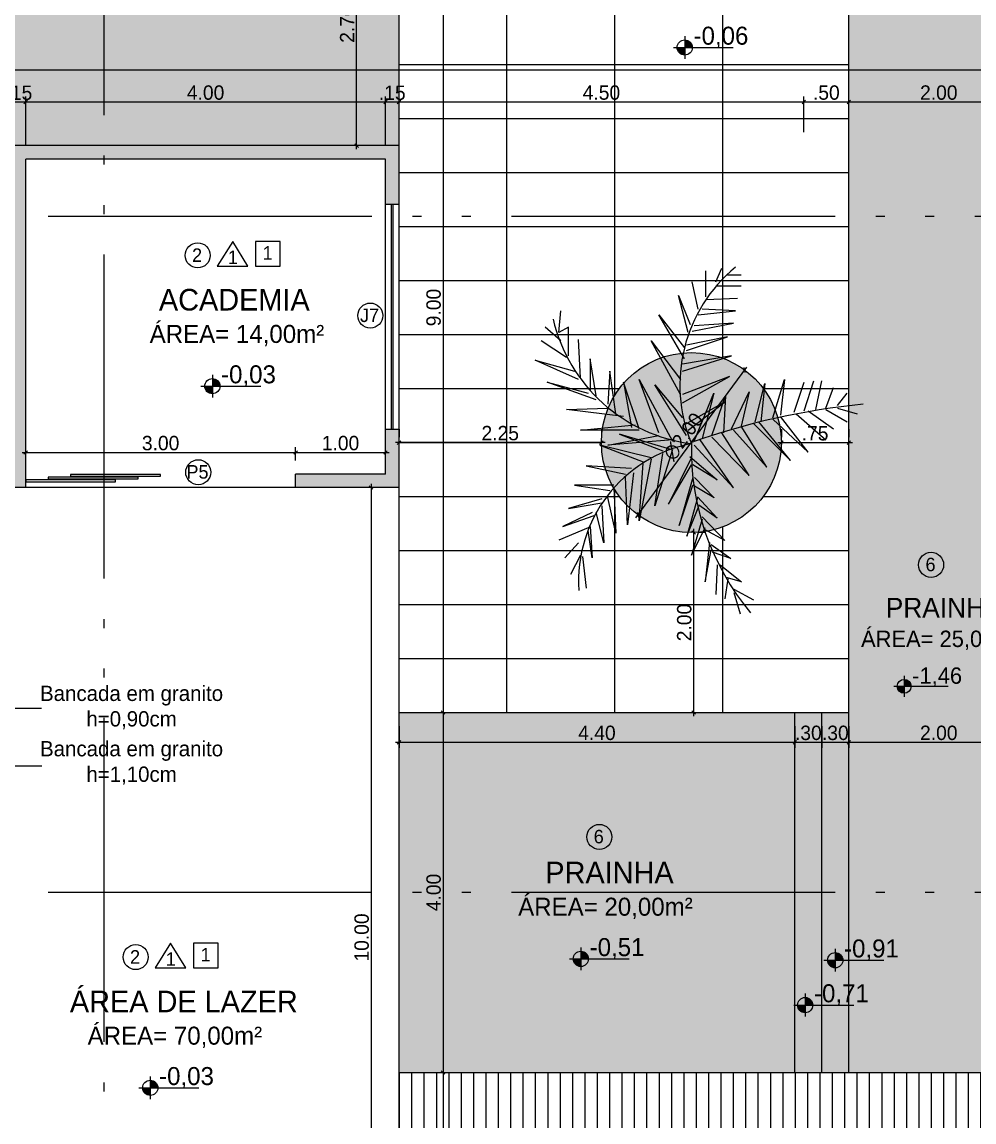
# Model space of a CAD drawing. Header units: feet. Extents: x 1734 to 1931, y 883 to 1088.
# Drawn here: x 1744.25 to 1754.83, y 918.38 to 930.6 of the extents above; entities that cross this region are included whole.
import ezdxf

# ---------------------------------------------------------------- set-up
doc = ezdxf.new("R2010")
doc.units = ezdxf.units.FT
doc.header["$LTSCALE"] = 0.3
doc.header["$MEASUREMENT"] = 0
doc.header["$PDMODE"] = 32
doc.header["$PDSIZE"] = 0.1
doc.linetypes.add('ACAD_ISO05W100', pattern=[33, 24, -3, 0, -3, 0, -3])
doc.linetypes.add('DASHED2', pattern=[0.375, 0.25, -0.125])
doc.layers.get('0').update_dxf_attribs({"linetype": 'CONTINUOUS'})
doc.layers.get('Defpoints').update_dxf_attribs({"linetype": 'CONTINUOUS'})
for name, color, linetype in [('1', 1, 'CONTINUOUS'), ('4.', 4, 'CONTINUOUS'), ('5', 5, 'CONTINUOUS'), ('Cotas', 1, 'CONTINUOUS'), ('demolição', 140, 'DASHED2'), ('Texto', 44, 'CONTINUOUS')]:
    doc.layers.add(name, color=color, linetype=linetype)
doc.styles.add('ROMANS', font='romans')
doc.styles.add('style1', font='GOTHIC.TTF')
doc.styles.add('TP', font='arial.ttf', dxfattribs={"height": 0.1})
doc.dimstyles.new('ESC-100', dxfattribs={"dimtxt": 0.16, "dimasz": 0.04, "dimexe": 0.06, "dimexo": 0.15, "dimgap": 0.02, "dimtad": 1, "dimzin": 4, "dimdsep": 46, "dimtxsty": 'style1', "dimblk": 'OBLIQUE', "dimcen": 0.01, "dimdle": 0.04, "dimclrd": 14, "dimclre": 14, "dimclrt": 2, "dimazin": 0, "dimtfac": 1, "dimtix": 1, "dimtmove": 2, "dimatfit": 0, "dimldrblk": 'OPEN90', "dimfxl": 1, "dimtolj": 1, "dimtzin": 4, "dimlwd": -1, "dimlwe": -1, "dimarcsym": 0})

# ---------------------------------------------------------------- blocks, each defined once
blk = doc.blocks.new('planta 7')
at = {"color": 0}
for p, q in [((347.66, 294.69), (353.36, 307.49)), ((353.36, 307.49), (350.1, 295.85)), ((341.55, 289.45), (346.84, 304)), ((346.84, 304), (343.59, 291.78)), ((354.17, 298.18), (359.06, 305.74)), ((359.06, 299.92), (363.13, 304.58)), ((303.69, 291.78), (300.03, 300.5)), ((361.5, 300.5), (368.01, 299.92)), ((363.13, 297.6), (361.5, 300.5)), ((295.55, 294.11), (289.85, 297.01)), ((299.21, 294.69), (294.73, 298.76)), ((304.1, 299.34), (307.35, 290.03)), ((308.17, 290.61), (304.1, 299.34)), ((309.39, 297.6), (311.02, 287.71)), ((312.24, 287.71), (309.39, 297.6)), ((336.67, 281.31), (338.7, 298.18)), ((338.7, 298.18), (339.11, 285.96)), ((354.58, 297.6), (363.13, 297.6)), ((295.14, 293.52), (285.78, 292.36)), ((316.31, 295.85), (314.68, 285.38)), ((316.31, 284.22), (316.31, 295.85)), ((332.59, 294.11), (334.22, 277.82)), ((332.59, 276.65), (332.59, 294.11)), ((348.06, 294.11), (359.46, 294.69)), ((294.73, 290.61), (302.88, 291.78)), ((304.1, 291.2), (294.73, 290.61)), ((322.01, 292.36), (319.57, 280.72)), ((321.2, 278.98), (322.01, 292.36)), ((342.77, 289.45), (353.76, 291.2)), ((353.76, 291.2), (344.4, 291.2)), ((299.21, 287.12), (308.17, 289.45)), ((310.2, 287.71), (299.21, 287.12)), ((328.12, 288.29), (323.23, 275.49)), ((324.45, 273.16), (328.12, 288.29)), ((302.06, 283.63), (312.65, 285.96)), ((315.5, 284.22), (302.06, 283.63)), ((328.12, 285.96), (330.97, 270.84)), ((329.74, 266.76), (328.12, 285.96)), ((337.48, 283.63), (350.1, 285.38)), ((350.1, 285.38), (340.33, 285.96)), ((304.5, 280.14), (318.75, 280.72)), ((331.37, 282.47), (326.49, 269.67)), ((326.89, 267.34), (331.37, 282.47)), ((333, 276.65), (346.84, 281.31)), ((346.84, 281.31), (333.41, 278.98)), ((319.97, 278.4), (304.5, 280.14)), ((305.73, 276.65), (322.82, 275.49)), ((324.04, 273.16), (305.73, 276.65)), ((347.66, 276.65), (329.34, 266.76)), ((331.78, 270.84), (347.66, 276.65)), ((310.2, 272), (325.67, 269.67)), ((326.89, 266.76), (310.2, 272)), ((330.97, 262.69), (346.03, 272)), ((346.03, 272), (336.26, 263.85)), ((343.18, 264.44), (359.06, 273.16)), ((359.06, 273.16), (347.66, 264.44)), ((353.76, 263.27), (366.79, 270.84)), ((366.79, 270.84), (357.02, 263.27)), ((310.66, 267.96), (322.32, 261.21)), ((324.52, 261.21), (310.66, 267.96)), ((304.35, 264.81), (316.33, 260.75)), ((318.54, 260.75), (304.35, 264.81)), ((361.5, 262.11), (372.49, 265.02)), ((372.49, 265.02), (363.94, 261.53)), ((295.53, 261.21), (303.72, 257.15)), ((306.24, 258.05), (295.53, 261.21)), ((301.2, 262.56), (310.03, 258.95)), ((312.55, 259.4), (301.2, 262.56)), ((324.84, 261.66), (317.91, 253.55)), ((332.59, 262.11), (341.14, 251.06)), ((341.14, 251.06), (334.22, 263.27)), ((340.74, 263.85), (348.47, 249.89)), ((348.47, 249.89), (343.18, 263.85)), ((350.1, 263.85), (354.58, 249.31)), ((354.58, 249.31), (352.14, 263.85)), ((356.21, 262.69), (360.28, 250.47)), ((360.28, 250.47), (357.83, 262.69)), ((361.91, 260.95), (364.35, 248.73)), ((368.42, 259.2), (376.56, 260.95)), ((306.87, 258.05), (299.94, 251.3)), ((312.86, 259.4), (306.56, 253.55)), ((306.56, 253.55), (310.34, 258.95)), ((312.55, 254.45), (316.33, 260.75)), ((318.54, 260.3), (312.55, 254.45)), ((328.12, 260.36), (315.5, 248.73)), ((315.5, 248.73), (329.74, 258.62)), ((317.91, 253.55), (322.32, 260.75)), ((329.34, 260.36), (343.59, 254.55)), ((343.59, 254.55), (330.15, 258.04)), ((364.35, 248.73), (363.53, 260.36)), ((366.79, 259.2), (368.01, 248.15)), ((368.01, 248.15), (368.42, 258.04)), ((287.65, 257.15), (297.1, 255.35)), ((299.31, 255.8), (287.65, 257.15)), ((298.68, 255.35), (294.58, 249.49)), ((294.58, 249.49), (296.47, 254.9)), ((299.94, 251.3), (303.09, 257.15)), ((330.56, 255.13), (319.16, 244.07)), ((330.97, 255.13), (342.77, 251.06)), ((371.27, 256.87), (371.68, 247.57)), ((372.08, 256.87), (379.82, 256.87)), ((288.59, 250.4), (282.61, 251.3)), ((292.69, 253.55), (283.87, 254)), ((292.69, 252.65), (287.65, 246.34)), ((319.16, 244.07), (331.78, 252.22)), ((342.77, 251.06), (331.78, 251.64)), ((375.34, 253.96), (375.34, 246.4)), ((376.56, 253.96), (380.63, 252.22)), ((284.5, 248.59), (278.19, 246.79)), ((285.44, 248.59), (282.29, 242.74)), ((287.65, 246.34), (288.91, 250.85)), ((332.59, 248.73), (321.6, 238.84)), ((333, 249.31), (343.99, 244.07)), ((378.6, 250.47), (378.6, 246.4)), ((321.6, 238.84), (333.82, 246.4)), ((343.99, 244.07), (333.82, 246.4)), ((334.63, 242.91), (323.64, 231.86)), ((335.04, 242.33), (346.44, 239.42)), ((323.64, 231.86), (335.04, 241.17)), ((346.44, 239.42), (335.04, 240.58)), ((335.85, 237.09), (326.08, 226.62)), ((326.08, 226.62), (336.67, 234.77)), ((336.26, 237.09), (347.66, 233.6)), ((347.66, 233.6), (337.07, 234.77)), ((337.48, 230.11), (329.74, 221.39)), ((337.89, 230.69), (346.84, 227.79)), ((338.29, 226.62), (333, 219.06)), ((338.29, 227.79), (347.25, 224.88)), ((338.7, 224.3), (347.25, 222.55)), ((338.7, 221.39), (335.04, 214.99)), ((339.11, 221.39), (345.21, 219.06)), ((339.11, 217.9), (337.48, 212.08)), ((339.92, 217.9), (343.59, 214.99))]:
    blk.add_line(p, q, dxfattribs=at)
for centre, radius, start, end in [((376.48, 255.23), 48.23, 103.1598, 172.8828), ((288.02, 253.26), 41.37, 11.0675, 94.0085), ((345.92, 219.16), 45.46, 39.604, 112.3619), ((326.94, 185.75), 75.48, 88.7203, 129.9117), ((124.92, 189.01), 216.42, 5.649, 19.4873)]:
    blk.add_arc(centre, radius, start, end, dxfattribs=at)
blk = doc.blocks.new('_Oblique')
at = {"color": 0, "linetype": 'ByBlock', "lineweight": -2}
blk.add_line((-0.5, -0.5), (0.5, 0.5), dxfattribs=at)
blk = doc.blocks.new('*D47')
at = {"layer": 'Cotas', "color": 14, "linetype": 'Continuous', "transparency": 16777216}
for p, q in [((1753.442, 929.381), (1753.442, 929.775)), ((1755.442, 929.381), (1755.442, 929.775)), ((1755.482, 929.715), (1753.402, 929.715))]:
    blk.add_line(p, q, dxfattribs=at)
at = {"layer": 'Defpoints', "color": 0, "linetype": 'Continuous', "transparency": 16777216}
for p in [(1753.442, 929.715), (1753.442, 929.231), (1755.442, 929.231)]:
    blk.add_point(p, dxfattribs=at)
at = {"layer": 'Cotas', "color": 14, "linetype": 'Continuous', "transparency": 16777216, "xscale": 0.04, "yscale": 0.04, "zscale": 0.04, "rotation": 180}
blk.add_blockref('_Oblique', (1753.442, 929.715), dxfattribs=at)
at = {"layer": 'Cotas', "color": 14, "linetype": 'Continuous', "transparency": 16777216, "xscale": 0.04, "yscale": 0.04, "zscale": 0.04}
blk.add_blockref('_Oblique', (1755.442, 929.715), dxfattribs=at)
at = {"layer": 'Cotas', "color": 2, "linetype": 'Continuous', "transparency": 16777216, "insert": (1754.442, 929.819), "char_height": 0.16, "attachment_point": 5, "style": 'style1'}
blk.add_mtext('\\A1;2.00', dxfattribs=at)
blk = doc.blocks.new('_Open90')
at = {"color": 0, "linetype": 'ByBlock', "lineweight": -2}
for p, q in [((0, 0), (-1, 0)), ((-0.5, 0.5), (0, 0)), ((0, 0), (-0.5, -0.5))]:
    blk.add_line(p, q, dxfattribs=at)
blk = doc.blocks.new('*D48')
at = {"layer": 'Cotas', "color": 14, "linetype": 'Continuous', "transparency": 16777216}
for p, q in [((1752.942, 929.381), (1752.942, 929.775)), ((1753.442, 929.381), (1753.442, 929.775)), ((1753.482, 929.715), (1752.902, 929.715))]:
    blk.add_line(p, q, dxfattribs=at)
at = {"layer": 'Defpoints', "color": 0, "linetype": 'Continuous', "transparency": 16777216}
for p in [(1752.942, 929.715), (1752.942, 929.231), (1753.442, 929.231)]:
    blk.add_point(p, dxfattribs=at)
at = {"layer": 'Cotas', "color": 14, "linetype": 'Continuous', "transparency": 16777216, "xscale": 0.04, "yscale": 0.04, "zscale": 0.04, "rotation": 180}
blk.add_blockref('_Oblique', (1752.942, 929.715), dxfattribs=at)
at = {"layer": 'Cotas', "color": 14, "linetype": 'Continuous', "transparency": 16777216, "xscale": 0.04, "yscale": 0.04, "zscale": 0.04}
blk.add_blockref('_Oblique', (1753.442, 929.715), dxfattribs=at)
at = {"layer": 'Cotas', "color": 2, "linetype": 'Continuous', "transparency": 16777216, "insert": (1753.192, 929.819), "char_height": 0.16, "attachment_point": 5, "style": 'style1'}
blk.add_mtext('\\A1;.50', dxfattribs=at)
blk = doc.blocks.new('*D49')
at = {"layer": 'Cotas', "color": 14, "linetype": 'Continuous', "transparency": 16777216}
for p, q in [((1748.442, 929.381), (1748.442, 929.775)), ((1752.942, 929.381), (1752.942, 929.775)), ((1752.982, 929.715), (1748.402, 929.715))]:
    blk.add_line(p, q, dxfattribs=at)
at = {"layer": 'Defpoints', "color": 0, "linetype": 'Continuous', "transparency": 16777216}
for p in [(1748.442, 929.715), (1748.442, 929.231), (1752.942, 929.231)]:
    blk.add_point(p, dxfattribs=at)
at = {"layer": 'Cotas', "color": 14, "linetype": 'Continuous', "transparency": 16777216, "xscale": 0.04, "yscale": 0.04, "zscale": 0.04, "rotation": 180}
blk.add_blockref('_Oblique', (1748.442, 929.715), dxfattribs=at)
at = {"layer": 'Cotas', "color": 14, "linetype": 'Continuous', "transparency": 16777216, "xscale": 0.04, "yscale": 0.04, "zscale": 0.04}
blk.add_blockref('_Oblique', (1752.942, 929.715), dxfattribs=at)
at = {"layer": 'Cotas', "color": 2, "linetype": 'Continuous', "transparency": 16777216, "insert": (1750.692, 929.819), "char_height": 0.16, "attachment_point": 5, "style": 'style1'}
blk.add_mtext('\\A1;4.50', dxfattribs=at)
blk = doc.blocks.new('*D50')
at = {"layer": 'Cotas', "color": 14, "linetype": 'Continuous', "transparency": 16777216}
for p, q in [((1748.292, 929.231), (1748.292, 929.775)), ((1748.442, 929.381), (1748.442, 929.775)), ((1748.442, 929.715), (1748.292, 929.715))]:
    blk.add_line(p, q, dxfattribs=at)
at = {"layer": 'Defpoints', "color": 0, "linetype": 'Continuous', "transparency": 16777216}
for p in [(1748.292, 929.715), (1748.442, 929.231), (1748.292, 929.081)]:
    blk.add_point(p, dxfattribs=at)
at = {"layer": 'Cotas', "color": 2, "linetype": 'Continuous', "transparency": 16777216, "insert": (1748.367, 929.817), "char_height": 0.16, "attachment_point": 5, "style": 'style1'}
blk.add_mtext('\\A1;.15', dxfattribs=at)
blk = doc.blocks.new('*D51')
at = {"layer": 'Cotas', "color": 14, "transparency": 16777216}
for p, q in [((1744.292, 929.231), (1744.292, 929.775)), ((1748.292, 929.231), (1748.292, 929.775)), ((1748.332, 929.715), (1744.252, 929.715))]:
    blk.add_line(p, q, dxfattribs=at)
at = {"layer": 'Defpoints', "color": 0, "transparency": 16777216}
for p in [(1744.292, 929.715), (1744.292, 929.081), (1748.292, 929.081)]:
    blk.add_point(p, dxfattribs=at)
at = {"layer": 'Cotas', "color": 14, "transparency": 16777216, "xscale": 0.04, "yscale": 0.04, "zscale": 0.04, "rotation": 180}
blk.add_blockref('_Oblique', (1744.292, 929.715), dxfattribs=at)
at = {"layer": 'Cotas', "color": 14, "transparency": 16777216, "xscale": 0.04, "yscale": 0.04, "zscale": 0.04}
blk.add_blockref('_Oblique', (1748.292, 929.715), dxfattribs=at)
at = {"layer": 'Cotas', "color": 2, "transparency": 16777216, "insert": (1746.292, 929.819), "char_height": 0.16, "attachment_point": 5, "style": 'style1'}
blk.add_mtext('\\A1;4.00', dxfattribs=at)
blk = doc.blocks.new('*D52')
at = {"layer": 'Cotas', "color": 14, "transparency": 16777216}
for p, q in [((1744.142, 929.231), (1744.142, 929.775)), ((1744.292, 929.231), (1744.292, 929.775)), ((1744.292, 929.715), (1744.142, 929.715))]:
    blk.add_line(p, q, dxfattribs=at)
at = {"layer": 'Defpoints', "color": 0, "transparency": 16777216}
for p in [(1744.142, 929.715), (1744.142, 929.081), (1744.292, 929.081)]:
    blk.add_point(p, dxfattribs=at)
at = {"layer": 'Cotas', "color": 2, "transparency": 16777216, "insert": (1744.217, 929.817), "char_height": 0.16, "attachment_point": 5, "style": 'style1'}
blk.add_mtext('\\A1;.15', dxfattribs=at)
blk = doc.blocks.new('*D56')
at = {"layer": 'Cotas', "color": 14, "transparency": 16777216}
for p, q in [((1741.442, 929.381), (1741.442, 930.133)), ((1774.542, 929.5), (1774.542, 930.133)), ((1741.402, 930.073), (1774.582, 930.073))]:
    blk.add_line(p, q, dxfattribs=at)
at = {"layer": 'Defpoints', "color": 0, "transparency": 16777216}
for p in [(1774.542, 930.073), (1774.542, 929.35), (1741.442, 929.231)]:
    blk.add_point(p, dxfattribs=at)
at = {"layer": 'Cotas', "color": 14, "transparency": 16777216, "xscale": 0.04, "yscale": 0.04, "zscale": 0.04, "rotation": 180}
blk.add_blockref('_Oblique', (1741.442, 930.073), dxfattribs=at)
at = {"layer": 'Cotas', "color": 14, "transparency": 16777216, "xscale": 0.04, "yscale": 0.04, "zscale": 0.04}
blk.add_blockref('_Oblique', (1774.542, 930.073), dxfattribs=at)
at = {"layer": 'Cotas', "color": 2, "transparency": 16777216, "insert": (1757.992, 930.177), "char_height": 0.16, "attachment_point": 5, "style": 'style1'}
blk.add_mtext('\\A1;33.10', dxfattribs=at)
blk = doc.blocks.new('*D146')
at = {"layer": 'Cotas', "color": 14, "linetype": 'Continuous', "transparency": 16777216}
for p, q in [((1748.442, 922.781), (1748.442, 922.54)), ((1752.842, 922.781), (1752.842, 922.54)), ((1748.402, 922.6), (1752.882, 922.6))]:
    blk.add_line(p, q, dxfattribs=at)
at = {"layer": 'Defpoints', "color": 0, "linetype": 'Continuous', "transparency": 16777216}
for p in [(1748.442, 922.931), (1752.842, 922.931), (1752.842, 922.6)]:
    blk.add_point(p, dxfattribs=at)
at = {"layer": 'Cotas', "color": 14, "linetype": 'Continuous', "transparency": 16777216, "xscale": 0.04, "yscale": 0.04, "zscale": 0.04, "rotation": 180}
blk.add_blockref('_Oblique', (1748.442, 922.6), dxfattribs=at)
at = {"layer": 'Cotas', "color": 14, "linetype": 'Continuous', "transparency": 16777216, "xscale": 0.04, "yscale": 0.04, "zscale": 0.04}
blk.add_blockref('_Oblique', (1752.842, 922.6), dxfattribs=at)
at = {"layer": 'Cotas', "color": 2, "linetype": 'Continuous', "transparency": 16777216, "insert": (1750.642, 922.704), "char_height": 0.16, "attachment_point": 5, "style": 'style1'}
blk.add_mtext('\\A1;4.40', dxfattribs=at)
blk = doc.blocks.new('*D147')
at = {"layer": 'Cotas', "color": 14, "linetype": 'Continuous', "transparency": 16777216}
for p, q in [((1752.842, 922.781), (1752.842, 922.54)), ((1753.142, 922.781), (1753.142, 922.54)), ((1752.842, 922.6), (1753.142, 922.6))]:
    blk.add_line(p, q, dxfattribs=at)
at = {"layer": 'Defpoints', "color": 0, "linetype": 'Continuous', "transparency": 16777216}
for p in [(1752.842, 922.931), (1753.142, 922.931), (1753.142, 922.6)]:
    blk.add_point(p, dxfattribs=at)
at = {"layer": 'Cotas', "color": 2, "linetype": 'Continuous', "transparency": 16777216, "insert": (1752.992, 922.704), "char_height": 0.16, "attachment_point": 5, "style": 'style1'}
blk.add_mtext('\\A1;.30', dxfattribs=at)
blk = doc.blocks.new('*D148')
at = {"layer": 'Cotas', "color": 14, "linetype": 'Continuous', "transparency": 16777216}
for p, q in [((1753.142, 922.781), (1753.142, 922.54)), ((1753.442, 922.781), (1753.442, 922.54)), ((1753.142, 922.6), (1753.442, 922.6))]:
    blk.add_line(p, q, dxfattribs=at)
at = {"layer": 'Defpoints', "color": 0, "linetype": 'Continuous', "transparency": 16777216}
for p in [(1753.142, 922.931), (1753.442, 922.931), (1753.442, 922.6)]:
    blk.add_point(p, dxfattribs=at)
at = {"layer": 'Cotas', "color": 2, "linetype": 'Continuous', "transparency": 16777216, "insert": (1753.292, 922.704), "char_height": 0.16, "attachment_point": 5, "style": 'style1'}
blk.add_mtext('\\A1;.30', dxfattribs=at)
blk = doc.blocks.new('*D149')
at = {"layer": 'Cotas', "color": 14, "linetype": 'Continuous', "transparency": 16777216}
for p, q in [((1753.442, 922.781), (1753.442, 922.54)), ((1755.442, 922.781), (1755.442, 922.54)), ((1753.402, 922.6), (1755.482, 922.6))]:
    blk.add_line(p, q, dxfattribs=at)
at = {"layer": 'Defpoints', "color": 0, "linetype": 'Continuous', "transparency": 16777216}
for p in [(1753.442, 922.931), (1755.442, 922.931), (1755.442, 922.6)]:
    blk.add_point(p, dxfattribs=at)
at = {"layer": 'Cotas', "color": 14, "linetype": 'Continuous', "transparency": 16777216, "xscale": 0.04, "yscale": 0.04, "zscale": 0.04, "rotation": 180}
blk.add_blockref('_Oblique', (1753.442, 922.6), dxfattribs=at)
at = {"layer": 'Cotas', "color": 14, "linetype": 'Continuous', "transparency": 16777216, "xscale": 0.04, "yscale": 0.04, "zscale": 0.04}
blk.add_blockref('_Oblique', (1755.442, 922.6), dxfattribs=at)
at = {"layer": 'Cotas', "color": 2, "linetype": 'Continuous', "transparency": 16777216, "insert": (1754.442, 922.704), "char_height": 0.16, "attachment_point": 5, "style": 'style1'}
blk.add_mtext('\\A1;2.00', dxfattribs=at)
blk = doc.blocks.new('*D168')
at = {"layer": 'Cotas', "color": 14, "linetype": 'Continuous', "transparency": 16777216}
for p, q in [((1748.131, 925.471), (1748.131, 915.391)), ((1748.292, 925.431), (1748.071, 925.431)), ((1748.292, 915.431), (1748.071, 915.431))]:
    blk.add_line(p, q, dxfattribs=at)
at = {"layer": 'Defpoints', "color": 0, "linetype": 'Continuous', "transparency": 16777216}
for p in [(1748.442, 925.431), (1748.131, 915.431), (1748.442, 915.431)]:
    blk.add_point(p, dxfattribs=at)
at = {"layer": 'Cotas', "color": 14, "linetype": 'Continuous', "transparency": 16777216, "xscale": 0.04, "yscale": 0.04, "zscale": 0.04}
for p, rotation in [((1748.131, 925.431), 90), ((1748.131, 915.431), 270)]:
    blk.add_blockref('_Oblique', p, dxfattribs=dict(at, rotation=rotation))
at = {"layer": 'Cotas', "color": 2, "linetype": 'Continuous', "transparency": 16777216, "insert": (1748.027, 920.431), "char_height": 0.16, "attachment_point": 5, "rotation": 90, "style": 'style1'}
blk.add_mtext('\\A1;10.00', dxfattribs=at)
blk = doc.blocks.new('*D169')
at = {"layer": 'Cotas', "color": 14, "transparency": 16777216}
for p, q in [((1748.292, 931.931), (1747.911, 931.931)), ((1747.971, 929.191), (1747.971, 931.971)), ((1748.292, 929.231), (1747.911, 929.231))]:
    blk.add_line(p, q, dxfattribs=at)
at = {"layer": 'Defpoints', "color": 0, "transparency": 16777216}
for p in [(1747.971, 931.931), (1748.442, 931.931), (1748.442, 929.231)]:
    blk.add_point(p, dxfattribs=at)
at = {"layer": 'Cotas', "color": 14, "transparency": 16777216, "xscale": 0.04, "yscale": 0.04, "zscale": 0.04}
for p, rotation in [((1747.971, 931.931), 90), ((1747.971, 929.231), 270)]:
    blk.add_blockref('_Oblique', p, dxfattribs=dict(at, rotation=rotation))
at = {"layer": 'Cotas', "color": 2, "transparency": 16777216, "insert": (1747.867, 930.581), "char_height": 0.16, "attachment_point": 5, "rotation": 90, "style": 'style1'}
blk.add_mtext('\\A1;2.70', dxfattribs=at)
blk = doc.blocks.new('*D171')
at = {"layer": 'Cotas', "color": 14, "linetype": 'Continuous', "transparency": 16777216}
for p, q in [((1748.592, 931.931), (1748.991, 931.931)), ((1748.931, 931.971), (1748.931, 922.891)), ((1748.592, 922.931), (1748.991, 922.931))]:
    blk.add_line(p, q, dxfattribs=at)
at = {"layer": 'Defpoints', "color": 0, "linetype": 'Continuous', "transparency": 16777216}
for p in [(1748.442, 931.931), (1748.442, 922.931), (1748.931, 922.931)]:
    blk.add_point(p, dxfattribs=at)
at = {"layer": 'Cotas', "color": 14, "linetype": 'Continuous', "transparency": 16777216, "xscale": 0.04, "yscale": 0.04, "zscale": 0.04}
for p, rotation in [((1748.931, 931.931), 90), ((1748.931, 922.931), 270)]:
    blk.add_blockref('_Oblique', p, dxfattribs=dict(at, rotation=rotation))
at = {"layer": 'Cotas', "color": 2, "linetype": 'Continuous', "transparency": 16777216, "insert": (1748.827, 927.431), "char_height": 0.16, "attachment_point": 5, "rotation": 90, "style": 'style1'}
blk.add_mtext('\\A1;9.00', dxfattribs=at)
blk = doc.blocks.new('*D172')
at = {"layer": 'Cotas', "color": 14, "linetype": 'Continuous', "transparency": 16777216}
for p, q in [((1748.592, 922.931), (1748.991, 922.931)), ((1748.931, 922.971), (1748.931, 918.891)), ((1748.592, 918.931), (1748.991, 918.931))]:
    blk.add_line(p, q, dxfattribs=at)
at = {"layer": 'Defpoints', "color": 0, "linetype": 'Continuous', "transparency": 16777216}
for p in [(1748.442, 922.931), (1748.442, 918.931), (1748.931, 918.931)]:
    blk.add_point(p, dxfattribs=at)
at = {"layer": 'Cotas', "color": 14, "linetype": 'Continuous', "transparency": 16777216, "xscale": 0.04, "yscale": 0.04, "zscale": 0.04}
for p, rotation in [((1748.931, 922.931), 90), ((1748.931, 918.931), 270)]:
    blk.add_blockref('_Oblique', p, dxfattribs=dict(at, rotation=rotation))
at = {"layer": 'Cotas', "color": 2, "linetype": 'Continuous', "transparency": 16777216, "insert": (1748.827, 920.931), "char_height": 0.16, "attachment_point": 5, "rotation": 90, "style": 'style1'}
blk.add_mtext('\\A1;4.00', dxfattribs=at)
blk = doc.blocks.new('*D173')
at = {"layer": 'Cotas', "color": 14, "linetype": 'Continuous', "transparency": 16777216}
for p, q in [((1748.931, 918.971), (1748.931, 916.391)), ((1748.592, 918.931), (1748.991, 918.931)), ((1748.592, 916.431), (1748.991, 916.431))]:
    blk.add_line(p, q, dxfattribs=at)
at = {"layer": 'Defpoints', "color": 0, "linetype": 'Continuous', "transparency": 16777216}
for p in [(1748.442, 918.931), (1748.442, 916.431), (1748.931, 916.431)]:
    blk.add_point(p, dxfattribs=at)
at = {"layer": 'Cotas', "color": 14, "linetype": 'Continuous', "transparency": 16777216, "xscale": 0.04, "yscale": 0.04, "zscale": 0.04}
for p, rotation in [((1748.931, 918.931), 90), ((1748.931, 916.431), 270)]:
    blk.add_blockref('_Oblique', p, dxfattribs=dict(at, rotation=rotation))
at = {"layer": 'Cotas', "color": 2, "linetype": 'Continuous', "transparency": 16777216, "insert": (1748.827, 917.681), "char_height": 0.16, "attachment_point": 5, "rotation": 90, "style": 'style1'}
blk.add_mtext('\\A1;2.50', dxfattribs=at)
blk = doc.blocks.new('*D175')
at = {"layer": 'Cotas', "color": 14, "linetype": 'Continuous', "transparency": 16777216}
blk.add_line((1751.076, 925.094), (1752.308, 926.769), dxfattribs=at)
at = {"layer": 'Defpoints', "color": 0, "linetype": 'Continuous', "transparency": 16777216}
for p in [(1752.284, 926.737), (1751.099, 925.126)]:
    blk.add_point(p, dxfattribs=at)
at = {"layer": 'Cotas', "color": 14, "linetype": 'Continuous', "transparency": 16777216, "xscale": 0.04, "yscale": 0.04, "zscale": 0.04}
for p, rotation in [((1752.284, 926.737), 53.66482185516217), ((1751.099, 925.126), 233.6648218551622)]:
    blk.add_blockref('_Oblique', p, dxfattribs=dict(at, rotation=rotation))
at = {"layer": 'Cotas', "color": 2, "linetype": 'Continuous', "transparency": 16777216, "insert": (1751.604, 925.996), "char_height": 0.16, "attachment_point": 5, "rotation": 53.6648, "style": 'style1'}
blk.add_mtext('\\A1;∅2.00', dxfattribs=at)
blk = doc.blocks.new('*D176')
at = {"layer": 'Cotas', "color": 14, "linetype": 'Continuous', "transparency": 16777216}
for p, q in [((1752.692, 926.081), (1752.692, 925.991)), ((1753.442, 926.081), (1753.442, 925.991)), ((1752.652, 925.931), (1753.482, 925.931))]:
    blk.add_line(p, q, dxfattribs=at)
at = {"layer": 'Defpoints', "color": 0, "linetype": 'Continuous', "transparency": 16777216}
for p in [(1752.692, 925.931), (1753.442, 925.931), (1753.442, 925.931)]:
    blk.add_point(p, dxfattribs=at)
at = {"layer": 'Cotas', "color": 14, "linetype": 'Continuous', "transparency": 16777216, "xscale": 0.04, "yscale": 0.04, "zscale": 0.04, "rotation": 180}
blk.add_blockref('_Oblique', (1752.692, 925.931), dxfattribs=at)
at = {"layer": 'Cotas', "color": 14, "linetype": 'Continuous', "transparency": 16777216, "xscale": 0.04, "yscale": 0.04, "zscale": 0.04}
blk.add_blockref('_Oblique', (1753.442, 925.931), dxfattribs=at)
at = {"layer": 'Cotas', "color": 2, "linetype": 'Continuous', "transparency": 16777216, "insert": (1753.067, 926.033), "char_height": 0.16, "attachment_point": 5, "style": 'style1'}
blk.add_mtext('\\A1;.75', dxfattribs=at)
blk = doc.blocks.new('*D177')
at = {"layer": 'Cotas', "color": 14, "linetype": 'Continuous', "transparency": 16777216}
for p, q in [((1748.442, 926.081), (1748.442, 925.991)), ((1750.692, 926.081), (1750.692, 925.991)), ((1750.732, 925.931), (1748.402, 925.931))]:
    blk.add_line(p, q, dxfattribs=at)
at = {"layer": 'Defpoints', "color": 0, "linetype": 'Continuous', "transparency": 16777216}
for p in [(1748.442, 925.931), (1748.442, 925.931), (1750.692, 925.931)]:
    blk.add_point(p, dxfattribs=at)
at = {"layer": 'Cotas', "color": 14, "linetype": 'Continuous', "transparency": 16777216, "xscale": 0.04, "yscale": 0.04, "zscale": 0.04, "rotation": 180}
blk.add_blockref('_Oblique', (1748.442, 925.931), dxfattribs=at)
at = {"layer": 'Cotas', "color": 14, "linetype": 'Continuous', "transparency": 16777216, "xscale": 0.04, "yscale": 0.04, "zscale": 0.04}
blk.add_blockref('_Oblique', (1750.692, 925.931), dxfattribs=at)
at = {"layer": 'Cotas', "color": 2, "linetype": 'Continuous', "transparency": 16777216, "insert": (1749.567, 926.035), "char_height": 0.16, "attachment_point": 5, "style": 'style1'}
blk.add_mtext('\\A1;2.25', dxfattribs=at)
blk = doc.blocks.new('*D178')
at = {"layer": 'Cotas', "color": 14, "linetype": 'Continuous', "transparency": 16777216}
for p, q in [((1751.717, 924.971), (1751.717, 922.891)), ((1751.842, 924.931), (1751.777, 924.931)), ((1751.706, 922.931), (1751.777, 922.931))]:
    blk.add_line(p, q, dxfattribs=at)
at = {"layer": 'Defpoints', "color": 0, "linetype": 'Continuous', "transparency": 16777216}
for p in [(1751.692, 924.931), (1751.556, 922.931), (1751.717, 922.931)]:
    blk.add_point(p, dxfattribs=at)
at = {"layer": 'Cotas', "color": 14, "linetype": 'Continuous', "transparency": 16777216, "xscale": 0.04, "yscale": 0.04, "zscale": 0.04}
for p, rotation in [((1751.717, 924.931), 90), ((1751.717, 922.931), 270)]:
    blk.add_blockref('_Oblique', p, dxfattribs=dict(at, rotation=rotation))
at = {"layer": 'Cotas', "color": 2, "linetype": 'Continuous', "transparency": 16777216, "insert": (1751.613, 923.931), "char_height": 0.16, "attachment_point": 5, "rotation": 90, "style": 'style1'}
blk.add_mtext('\\A1;2.00', dxfattribs=at)
blk = doc.blocks.new('*D224')
at = {"layer": 'Cotas', "color": 14, "linetype": 'Continuous', "transparency": 16777216}
for p, q in [((1744.252, 925.82), (1747.332, 925.82)), ((1744.292, 925.849), (1744.292, 925.88)), ((1747.292, 925.731), (1747.292, 925.88))]:
    blk.add_line(p, q, dxfattribs=at)
at = {"layer": 'Defpoints', "color": 0, "linetype": 'Continuous', "transparency": 16777216}
for p in [(1747.292, 925.82), (1744.292, 925.699), (1747.292, 925.581)]:
    blk.add_point(p, dxfattribs=at)
at = {"layer": 'Cotas', "color": 14, "linetype": 'Continuous', "transparency": 16777216, "xscale": 0.04, "yscale": 0.04, "zscale": 0.04, "rotation": 180}
blk.add_blockref('_Oblique', (1744.292, 925.82), dxfattribs=at)
at = {"layer": 'Cotas', "color": 14, "linetype": 'Continuous', "transparency": 16777216, "xscale": 0.04, "yscale": 0.04, "zscale": 0.04}
blk.add_blockref('_Oblique', (1747.292, 925.82), dxfattribs=at)
at = {"layer": 'Cotas', "color": 2, "linetype": 'Continuous', "transparency": 16777216, "insert": (1745.792, 925.924), "char_height": 0.16, "attachment_point": 5, "style": 'style1'}
blk.add_mtext('\\A1;3.00', dxfattribs=at)
blk = doc.blocks.new('*D225')
at = {"layer": 'Cotas', "color": 14, "linetype": 'Continuous', "transparency": 16777216}
for p, q in [((1747.252, 925.82), (1748.332, 925.82)), ((1747.292, 925.731), (1747.292, 925.88)), ((1748.292, 925.731), (1748.292, 925.88))]:
    blk.add_line(p, q, dxfattribs=at)
at = {"layer": 'Defpoints', "color": 0, "linetype": 'Continuous', "transparency": 16777216}
for p in [(1748.292, 925.82), (1747.292, 925.581), (1748.292, 925.581)]:
    blk.add_point(p, dxfattribs=at)
at = {"layer": 'Cotas', "color": 14, "linetype": 'Continuous', "transparency": 16777216, "xscale": 0.04, "yscale": 0.04, "zscale": 0.04, "rotation": 180}
blk.add_blockref('_Oblique', (1747.292, 925.82), dxfattribs=at)
at = {"layer": 'Cotas', "color": 14, "linetype": 'Continuous', "transparency": 16777216, "xscale": 0.04, "yscale": 0.04, "zscale": 0.04}
blk.add_blockref('_Oblique', (1748.292, 925.82), dxfattribs=at)
at = {"layer": 'Cotas', "color": 2, "linetype": 'Continuous', "transparency": 16777216, "insert": (1747.792, 925.924), "char_height": 0.16, "attachment_point": 5, "style": 'style1'}
blk.add_mtext('\\A1;1.00', dxfattribs=at)
blk = doc.blocks.new('NIV_PL')
for p, q in [((0, 0.15), (0, -0.15)), ((-0.15, 0), (0.638, 0))]:
    blk.add_line(p, q)
at = {"const_width": 0.1}
for points in [[(-0.05, 0, 0.414214), (0, -0.05, 1)], [(0.05, 0, 0.414214), (0, 0.05, 1)]]:
    blk.add_lwpolyline(points, format="xyb", dxfattribs=at)
blk.add_circle((0, 0), 0.1)
at = {"color": 2, "style": 'ROMANS'}
blk.add_attdef('NIVEL', (0.116, 0.037), '', height=0.1, dxfattribs=at)

msp = doc.modelspace()

# ---------------------------------------------------------------- hatches: boundary and pattern name
at = {"linetype": 'Continuous', "true_color": 0xbdcb95}
h = msp.add_hatch(color=253, dxfattribs=at)
h.paths.add_polyline_path([(1791.942, 932.131, 0.414214), (1789.942, 934.131), (1739.942, 934.131, 0.414214), (1737.942, 932.131), (1737.942, 913.131, 0.414214), (1739.942, 911.131), (1751.906, 911.131, -0.131652), (1753.656, 910.662), (1755.442, 909.631), (1765.294, 903.943), (1769.192, 901.693, -0.267949), (1770.942, 898.662), (1770.942, 887.631, 0.414214), (1772.942, 885.631), (1789.942, 885.631, 0.414214), (1791.942, 887.631)])
h.paths.add_polyline_path([(1768.892, 912.631), (1768.892, 909.781), (1765.742, 909.781), (1765.709, 911.58, -0.083534), (1764.519, 904.506), (1755.442, 909.747), (1755.442, 912.531), (1765.688, 912.531, -0.011002), (1765.709, 911.58), (1765.742, 912.631), (1755.442, 912.631), (1755.442, 916.431), (1748.442, 916.431), (1748.442, 912.631), (1741.442, 912.631), (1741.442, 916.931), (1740.542, 916.931), (1740.542, 923.931), (1741.442, 923.931), (1741.442, 929.231), (1748.442, 929.231), (1748.442, 931.931), (1755.942, 931.931), (1755.942, 929.231), (1774.542, 929.231), (1774.542, 931.381), (1777.992, 931.381), (1777.992, 929.231), (1779.992, 929.231), (1779.992, 912.631)], flags=16)
h.paths.add_polyline_path([(1768.529, 930.841, 0.812596), (1762.744, 929.831), (1762.744, 929.331), (1762.593, 929.331), (1762.593, 929.831, -0.810376), (1768.66, 930.916)], flags=16)
h.paths.add_polyline_path([(1762.497, 929.38), (1762.497, 929.769), (1762.152, 929.769), (1762.152, 929.38)], flags=24)
h.paths.add_polyline_path([(1762.497, 929.08), (1762.497, 929.469), (1762.152, 929.469), (1762.152, 929.08)], flags=8)
h.paths.add_polyline_path([(1768.897, 929.79), (1768.897, 930.302), (1768.552, 930.302), (1768.552, 929.79)], flags=24)
at = {"true_color": 0x004d66}
msp.add_hatch(color=138, dxfattribs=at).paths.add_polyline_path([(1753.442, 931.431), (1753.442, 918.931), (1755.442, 918.931), (1755.442, 929.231), (1755.442, 931.431)])
at = {"linetype": 'Continuous'}
h = msp.add_hatch(color=251, dxfattribs=at)
h.paths.add_polyline_path([(1740.542, 919.331), (1740.542, 916.931), (1741.592, 916.931), (1741.592, 917.131), (1740.692, 917.131), (1740.692, 919.331)])
h.paths.add_polyline_path([(1740.542, 923.931), (1740.542, 921.831), (1741.442, 921.831), (1741.442, 921.981), (1740.692, 921.981), (1740.692, 922.581), (1741.442, 922.581), (1741.442, 922.731), (1740.692, 922.731), (1740.692, 923.731), (1741.592, 923.731), (1741.592, 923.931)])
h.paths.add_polyline_path([(1741.442, 926.081), (1741.442, 925.431), (1743.242, 925.431), (1743.242, 925.581), (1741.592, 925.581), (1741.592, 926.081)], flags=17)
h.paths.add_polyline_path([(1741.442, 929.231), (1741.442, 928.581), (1741.592, 928.581), (1741.592, 929.081), (1744.142, 929.081), (1744.142, 925.581), (1744.042, 925.581), (1744.042, 925.431), (1744.292, 925.431), (1744.292, 929.081), (1748.292, 929.081), (1748.292, 928.581), (1748.442, 928.581), (1748.442, 929.231)])
h.paths.add_polyline_path([(1747.742, 915.431), (1747.742, 915.281), (1748.292, 915.281), (1748.292, 912.781), (1747.367, 912.781), (1747.367, 912.631), (1748.442, 912.631), (1748.442, 915.431)])
h.paths.add_polyline_path([(1745.692, 914.731), (1745.692, 915.431), (1745.442, 915.431), (1745.442, 915.281), (1745.542, 915.281), (1745.542, 914.581), (1746.217, 914.581), (1746.217, 912.781), (1746.217, 912.631), (1746.367, 912.631), (1746.367, 912.781), (1746.367, 914.581), (1747.042, 914.581), (1747.042, 915.281), (1747.142, 915.281), (1747.142, 915.431), (1746.892, 915.431), (1746.892, 914.731)])
h.paths.add_polyline_path([(1744.042, 915.431), (1744.042, 915.281), (1744.142, 915.281), (1744.142, 912.781), (1741.592, 912.781), (1741.592, 913.281), (1741.442, 913.281), (1741.442, 912.631), (1745.217, 912.631), (1745.217, 912.781), (1744.292, 912.781), (1744.292, 915.281), (1744.842, 915.281), (1744.842, 915.431)])
h.paths.add_polyline_path([(1741.442, 915.431), (1741.442, 914.781), (1741.592, 914.781), (1741.592, 915.281), (1743.242, 915.281), (1743.242, 915.431)], flags=17)
msp.add_hatch(color=251, dxfattribs=at).paths.add_polyline_path([(1747.292, 925.581), (1747.292, 925.431), (1748.442, 925.431), (1748.442, 926.081), (1748.292, 926.081), (1748.292, 925.581)])
at = {"true_color": 0x00b3b3}
msp.add_hatch(color=132, dxfattribs=at).paths.add_polyline_path([(1748.442, 922.931), (1748.442, 918.931), (1752.842, 918.931), (1752.842, 922.931)])
at = {"true_color": 0x009e9e}
msp.add_hatch(color=134, dxfattribs=at).paths.add_polyline_path([(1752.842, 922.931), (1752.842, 918.931), (1753.142, 918.931), (1753.142, 922.931)])
at = {"true_color": 0x006161}
msp.add_hatch(color=138, dxfattribs=at).paths.add_polyline_path([(1753.142, 922.931), (1753.142, 918.931), (1753.442, 918.931), (1753.442, 922.931)])
at = {"layer": '1', "linetype": 'Continuous'}
h = msp.add_hatch(dxfattribs=at)
h.set_pattern_fill('ANSI31', color=8, scale=1.1, angle=225)
h.set_pattern_definition([(270, (2683.99825, -636.4249), (0.1375, -4e-17), [])])
h.paths.add_polyline_path([(1748.442, 918.931), (1748.442, 916.431), (1755.442, 916.431), (1755.442, 918.931)])
at = {"layer": 'Defpoints', "linetype": 'Continuous', "true_color": 0x4c7b3d}
h = msp.add_hatch(color=87, dxfattribs=at)
h.dxf.hatch_style = 1
edge = h.paths.add_edge_path()
edge.add_arc((1751.692, 925.931), 1, 0, 360)
at = {"layer": 'demolição', "linetype": 'Continuous'}
h = msp.add_hatch(color=255, dxfattribs=at)
h.dxf.hatch_style = 1
h.paths.add_polyline_path([(1793.442, 932.131, 0.414214), (1789.942, 935.631), (1739.942, 935.631, 0.414214), (1736.442, 932.131), (1736.442, 913.131, 0.414214), (1739.942, 909.631), (1751.906, 909.631, -0.131652), (1752.906, 909.363), (1755.442, 907.899), (1763.809, 903.068), (1768.442, 900.394, -0.267949), (1769.442, 898.662), (1769.442, 887.631, 0.414214), (1772.942, 884.131), (1789.942, 884.131, 0.414214), (1793.442, 887.631)])
h.paths.add_polyline_path([(1755.442, 909.631), (1753.656, 910.662, 0.131652), (1751.906, 911.131), (1739.942, 911.131, -0.414214), (1737.942, 913.131), (1737.942, 932.131, -0.414214), (1739.942, 934.131), (1789.942, 934.131, -0.414214), (1791.942, 932.131), (1791.942, 887.631, -0.414214), (1789.942, 885.631), (1772.942, 885.631, -0.414214), (1770.942, 887.631), (1770.942, 898.662, 0.267949), (1769.192, 901.693), (1765.294, 903.943)], flags=16)

# ---------------------------------------------------------------- linework, layer by layer
at = {"layer": '1', "linetype": 'Continuous'}
for p, q in [((1748.442, 929.231), (1748.442, 931.931)), ((1753.442, 918.931), (1753.442, 931.431)), ((1748.292, 926.081), (1748.292, 928.581)), ((1748.357, 926.081), (1748.357, 928.581)), ((1748.377, 926.081), (1748.377, 928.581)), ((1748.442, 926.081), (1748.442, 928.581)), ((1747.292, 925.431), (1744.292, 925.431)), ((1748.442, 915.431), (1748.442, 925.431)), ((1748.442, 922.931), (1753.442, 922.931)), ((1752.842, 918.931), (1752.842, 922.931)), ((1753.142, 918.931), (1753.142, 922.931)), ((1748.442, 918.931), (1755.442, 918.931))]:
    msp.add_line(p, q, dxfattribs=at)
at = {"layer": '1', "color": 8, "linetype": 'Continuous'}
for p, q in [((1749.642, 922.931), (1749.642, 931.931)), ((1750.842, 926.458), (1750.842, 931.931)), ((1752.042, 926.868), (1752.042, 931.931)), ((1748.442, 930.131), (1753.442, 930.131)), ((1748.442, 929.531), (1753.442, 929.531)), ((1748.442, 928.931), (1753.442, 928.931)), ((1748.442, 928.331), (1753.442, 928.331)), ((1748.442, 927.731), (1753.442, 927.731)), ((1748.442, 927.131), (1753.442, 927.131)), ((1748.442, 926.531), (1750.892, 926.531)), ((1752.492, 926.531), (1753.442, 926.531)), ((1748.442, 925.931), (1750.692, 925.931)), ((1752.692, 925.931), (1753.442, 925.931)), ((1748.442, 925.331), (1750.892, 925.331)), ((1750.842, 922.931), (1750.842, 925.405)), ((1752.492, 925.331), (1753.442, 925.331)), ((1752.042, 922.931), (1752.042, 924.995)), ((1748.442, 924.731), (1753.442, 924.731)), ((1748.442, 924.131), (1753.442, 924.131)), ((1748.442, 923.531), (1753.442, 923.531))]:
    msp.add_line(p, q, dxfattribs=at)
at = {"layer": '1', "linetype": 'Continuous'}
for points in [[(1745.792, 925.576), (1744.792, 925.576), (1744.792, 925.556), (1745.792, 925.556)], [(1745.292, 925.516), (1744.292, 925.516), (1744.292, 925.496), (1745.292, 925.496)], [(1745.542, 925.546), (1744.542, 925.546), (1744.542, 925.526), (1745.542, 925.526)]]:
    msp.add_lwpolyline(points, close=True, dxfattribs=at)
msp.add_circle((1751.692, 925.931), 1, dxfattribs=at)
at = {"layer": '4.', "color": 5, "linetype": 'ACAD_ISO05W100', "ltscale": 0.5}
for p, q in [((1745.164, 893.52), (1745.164, 937.332)), ((1794.491, 928.442), (1735.534, 928.442)), ((1794.491, 920.931), (1735.534, 920.931))]:
    msp.add_line(p, q, dxfattribs=at)
at = {"layer": '5', "linetype": 'Continuous'}
for p, q in [((1748.442, 929.231), (1741.442, 929.231)), ((1748.442, 928.581), (1748.442, 929.231)), ((1744.292, 925.431), (1744.292, 929.081)), ((1748.292, 929.081), (1744.292, 929.081)), ((1748.292, 928.581), (1748.292, 929.081)), ((1748.292, 928.581), (1748.442, 928.581)), ((1748.292, 925.581), (1748.292, 926.081)), ((1748.292, 926.081), (1748.442, 926.081)), ((1748.442, 925.431), (1748.442, 926.081)), ((1747.292, 925.431), (1747.292, 925.581)), ((1748.292, 925.581), (1747.292, 925.581)), ((1744.292, 925.431), (1744.042, 925.431)), ((1748.442, 925.431), (1747.292, 925.431))]:
    msp.add_line(p, q, dxfattribs=at)
at = {"layer": 'Texto', "color": 2}
for points in [[(1746.593, 928.165), (1746.422, 927.891), (1746.763, 927.891)], [(1746.847, 927.891), (1747.122, 927.891), (1747.122, 928.165), (1746.847, 928.165)], [(1745.903, 920.367), (1745.733, 920.093), (1746.074, 920.093)], [(1746.158, 920.093), (1746.433, 920.093), (1746.433, 920.367), (1746.158, 920.367)]]:
    msp.add_lwpolyline(points, close=True, dxfattribs=at)
for centre in [(1746.204, 928.011), (1748.123, 927.342), (1746.21, 925.601), (1754.357, 924.572), (1750.669, 921.549), (1745.515, 920.213)]:
    msp.add_circle(centre, 0.139, dxfattribs=at)

# ---------------------------------------------------------------- block references
at = {"xscale": 0.03750000000000001, "yscale": 0.03750000000000001, "zscale": 0.03750000000000001, "rotation": 90}
msp.add_blockref('planta 7', (1761.487, 913.596), dxfattribs=at)
at = {"layer": 'Texto', "linetype": 'Continuous', "ltscale": 0.4}
ref = msp.add_blockref('NIV_PL', (1751.618, 930.321), dxfattribs=dict(at, xscale=0.8446215679939147, yscale=0.8446215679939147, zscale=0.8446215679939147))
ref.add_attrib('NIVEL', '-0,06', (1751.716, 930.352), dxfattribs={"layer": '0', "height": 0.2, "style": 'style1'})
ref = msp.add_blockref('NIV_PL', (1746.367, 926.557), dxfattribs=dict(at, xscale=0.8446215679939147, yscale=0.8446215679939147, zscale=0.8446215679939147))
ref.add_attrib('NIVEL', '-0,03', (1746.464, 926.589), dxfattribs={"layer": '0', "height": 0.2, "style": 'style1'})
ref = msp.add_blockref('NIV_PL', (1754.057, 923.222), dxfattribs=dict(at, xscale=0.7688253418810491, yscale=0.7688253418810491, zscale=0.7688253418810491))
ref.add_attrib('NIVEL', '-1,46', (1754.146, 923.25), dxfattribs={"layer": '0', "height": 0.1821, "style": 'style1'})
ref = msp.add_blockref('NIV_PL', (1750.463, 920.193), dxfattribs=dict(at, xscale=0.8446215679939147, yscale=0.8446215679939147, zscale=0.8446215679939147))
ref.add_attrib('NIVEL', '-0,51', (1750.561, 920.224), dxfattribs={"layer": '0', "height": 0.2, "style": 'style1'})
ref = msp.add_blockref('NIV_PL', (1753.291, 920.178), dxfattribs=dict(at, xscale=0.8446215679939147, yscale=0.8446215679939147, zscale=0.8446215679939147))
ref.add_attrib('NIVEL', '-0,91', (1753.389, 920.209), dxfattribs={"layer": '0', "height": 0.2, "style": 'style1'})
ref = msp.add_blockref('NIV_PL', (1752.957, 919.68), dxfattribs=dict(at, xscale=0.8446215679939147, yscale=0.8446215679939147, zscale=0.8446215679939147))
ref.add_attrib('NIVEL', '-0,71', (1753.055, 919.711), dxfattribs={"layer": '0', "height": 0.2, "style": 'style1'})
ref = msp.add_blockref('NIV_PL', (1745.677, 918.76), dxfattribs=dict(at, xscale=0.8446215679939147, yscale=0.8446215679939147, zscale=0.8446215679939147))
ref.add_attrib('NIVEL', '-0,03', (1745.775, 918.791), dxfattribs={"layer": '0', "height": 0.2, "style": 'style1'})

# ---------------------------------------------------------------- texts
at = {"layer": 'Texto', "linetype": 'Continuous', "ltscale": 0.4, "char_height": 0.15, "width": 1.84656, "attachment_point": 8, "style": 'TP'}
for s, insert in [('{\\fCentury Gothic|b0|i0|c0|p34;2}', (1746.197, 927.938)), ('{\\fCentury Gothic|b0|i0|c0|p34;\\H1.001x;1}', (1746.595, 927.914)), ('{\\fCentury Gothic|b0|i0|c0|p34;\\H1.001x;1}', (1746.982, 927.963)), ('{\\fCentury Gothic|b0|i0|c0|p34;J7}', (1748.115, 927.268)), ('{\\fCentury Gothic|b0|i0|c0|p34;P5}', (1746.202, 925.528)), ('{\\fCentury Gothic|b0|i0|c0|p34;6}', (1754.35, 924.499)), ('{\\fCentury Gothic|b0|i0|c0|p34;6}', (1750.662, 921.475)), ('{\\fCentury Gothic|b0|i0|c0|p34;\\H1.001x;1}', (1746.293, 920.165)), ('{\\fCentury Gothic|b0|i0|c0|p34;2}', (1745.508, 920.14)), ('{\\fCentury Gothic|b0|i0|c0|p34;\\H1.001x;1}', (1745.905, 920.116))]:
    msp.add_mtext(s, dxfattribs=dict(at, insert=insert))
at = {"layer": 'Texto', "attachment_point": 1, "style": 'style1'}
for s, insert, char_height, width in [('\\pi0.81894;{\\H2.4x;ACADEMIA\\P\\pi0.71662;\\H0.83333x;ÁREA= 14,00m²}', (1744.954, 927.638), 0.1, 3.44546), ('\\pi1.08153;{\\H2.4x;PRAINHA \\P\\pi0.8069;\\H0.83333x;ÁREA= 25,00m²}', (1752.771, 924.205), 0.09103, 3.44546), ('\\pxqc;Bancada em granito\\Ph=0,90cm', (1744.061, 923.229), 0.17, 2.81618), ('\\pxqc;Bancada em granito\\Ph=1,10cm', (1744.061, 922.614), 0.17, 2.81618), ('\\pi1.01831;{\\H2.4x;PRAINHA \\P\\pi0.71662;\\H0.83333x;ÁREA= 20,00m²}', (1749.05, 921.273), 0.1, 3.44546), ('\\pi0.51963;{\\H2.4x;ÁREA DE LAZER\\P\\pi0.71662;\\H0.83333x;ÁREA= 70,00m²}', (1744.264, 919.84), 0.1, 3.44546)]:
    msp.add_mtext(s, dxfattribs=dict(at, insert=insert, char_height=char_height, width=width))

# ---------------------------------------------------------------- dimensions: what is measured, and where the dimension line sits
at = {"layer": 'Cotas'}
dim = msp.add_linear_dim(base=(1747.971, 931.931), p1=(1748.442, 929.231), p2=(1748.442, 931.931), angle=90, dimstyle='ESC-100', override={"dimtxt": 0.16}, dxfattribs=at)
dim.commit()
dim.dimension.update_dxf_attribs({"geometry": '*D169', "text_midpoint": (1747.867, 930.581)})
at = {"layer": 'Cotas', "linetype": 'Continuous'}
for base, p1, p2, picture, middle in [((1748.931, 922.931), (1748.442, 931.931), (1748.442, 922.931), '*D171', (1748.827, 927.431)), ((1748.131, 915.431), (1748.442, 925.431), (1748.442, 915.431), '*D168', (1748.027, 920.431)), ((1751.717, 922.931), (1751.692, 924.931), (1751.556, 922.931), '*D178', (1751.613, 923.931)), ((1748.931, 918.931), (1748.442, 922.931), (1748.442, 918.931), '*D172', (1748.827, 920.931)), ((1748.931, 916.431), (1748.442, 918.931), (1748.442, 916.431), '*D173', (1748.827, 917.681))]:
    dim = msp.add_linear_dim(base=base, p1=p1, p2=p2, angle=90, dimstyle='ESC-100', dxfattribs=at)
    dim.commit()
    dim.dimension.update_dxf_attribs({"geometry": picture, "text_midpoint": middle})
at = {"layer": 'Cotas'}
for base, p1, p2, picture, middle in [((1774.542, 930.073), (1741.442, 929.231), (1774.542, 929.35), '*D56', (1757.992, 930.177)), ((1744.142, 929.715), (1744.292, 929.081), (1744.142, 929.081), '*D52', (1744.217, 929.817)), ((1744.292, 929.715), (1748.292, 929.081), (1744.292, 929.081), '*D51', (1746.292, 929.819))]:
    dim = msp.add_linear_dim(base=base, p1=p1, p2=p2, dimstyle='ESC-100', override={"dimtxt": 0.16}, dxfattribs=at)
    dim.commit()
    dim.dimension.update_dxf_attribs({"geometry": picture, "text_midpoint": middle})
at = {"layer": 'Cotas', "linetype": 'Continuous'}
for base, p1, p2, picture, middle in [((1748.292, 929.715), (1748.442, 929.231), (1748.292, 929.081), '*D50', (1748.367, 929.817)), ((1748.442, 929.715), (1752.942, 929.231), (1748.442, 929.231), '*D49', (1750.692, 929.819)), ((1752.942, 929.715), (1753.442, 929.231), (1752.942, 929.231), '*D48', (1753.192, 929.819)), ((1753.442, 929.715), (1755.442, 929.231), (1753.442, 929.231), '*D47', (1754.442, 929.819)), ((1748.442, 925.931), (1750.692, 925.931), (1748.442, 925.931), '*D177', (1749.567, 926.035)), ((1753.442, 925.931), (1752.692, 925.931), (1753.442, 925.931), '*D176', (1753.067, 926.033)), ((1747.292, 925.82), (1744.292, 925.699), (1747.292, 925.581), '*D224', (1745.792, 925.924)), ((1748.292, 925.82), (1747.292, 925.581), (1748.292, 925.581), '*D225', (1747.792, 925.924)), ((1752.842, 922.6), (1748.442, 922.931), (1752.842, 922.931), '*D146', (1750.642, 922.704)), ((1753.142, 922.6), (1752.842, 922.931), (1753.142, 922.931), '*D147', (1752.992, 922.704)), ((1753.442, 922.6), (1753.142, 922.931), (1753.442, 922.931), '*D148', (1753.292, 922.704)), ((1755.442, 922.6), (1753.442, 922.931), (1755.442, 922.931), '*D149', (1754.442, 922.704))]:
    dim = msp.add_linear_dim(base=base, p1=p1, p2=p2, dimstyle='ESC-100', dxfattribs=at)
    dim.commit()
    dim.dimension.update_dxf_attribs({"geometry": picture, "text_midpoint": middle})
dim = msp.add_diameter_dim_2p(p1=(1751.099, 925.126), p2=(1752.284, 926.737), dimstyle='ESC-100', dxfattribs=at)
dim.commit()
dim.dimension.update_dxf_attribs({"geometry": '*D175', "text_midpoint": (1751.604, 925.996)})

# ---------------------------------------------------------------- leaders
at = {"layer": 'Defpoints', "linetype": 'Continuous'}
for points in [[(1743.097, 921.875), (1743.097, 922.979), (1744.467, 922.979)], [(1743.704, 921.974), (1744.086, 922.338), (1744.472, 922.338)]]:
    msp.add_leader(points, dimstyle='ESC-100', override={"dimgap": 0.02, "dimtad": 0}, dxfattribs=at)

doc.saveas('drawing.dxf')
